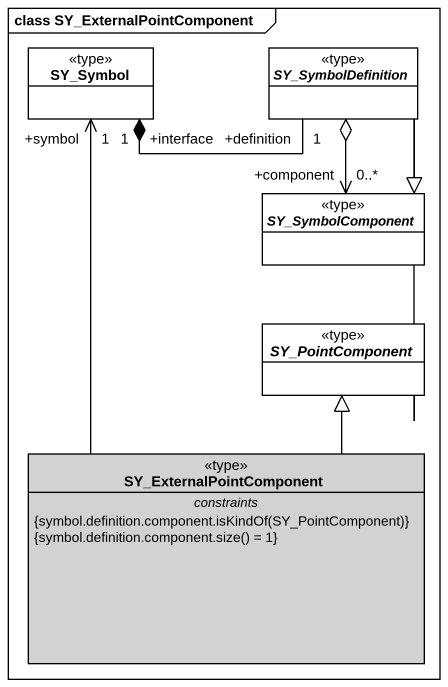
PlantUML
@startuml
mainframe class SY_ExternalPointComponent
hide circle
hide empty members
class SY_Symbol <<type>> #FFFFFF
abstract class SY_SymbolDefinition <<type>> #FFFFFF
abstract class SY_SymbolComponent <<type>> #FFFFFF
abstract class SY_PointComponent <<type>> #FFFFFF
class SY_ExternalPointComponent <<type>> #D2D2D2 {
  -- constraints --
  {field} {symbol.definition.component.isKindOf(SY_PointComponent)}
  {field} {symbol.definition.component.size() = 1}
}
SY_SymbolDefinition "+definition\n1" -left-* "+interface\n1" SY_Symbol
SY_SymbolComponent "+component\n0..*" <-up-o SY_SymbolDefinition
SY_PointComponent -up-|> SY_SymbolComponent
SY_ExternalPointComponent -up-> "+symbol\n1" SY_Symbol
SY_ExternalPointComponent -up-|> SY_PointComponent
@enduml
